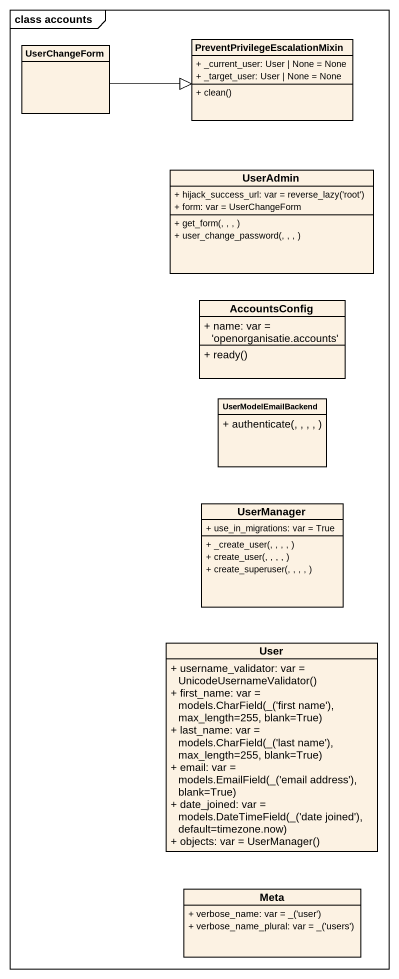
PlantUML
@startuml
mainframe class accounts
hide circle
hide empty members
skinparam classAttributeIconSize 0
class UserChangeForm
class "PreventPrivilegeEscalationMixin" as PreventPrivilegeEscalationMi {
  + _current_user: User | None = None
  + _target_user: User | None = None
  + clean()
}
class UserAdmin {
  {field} + hijack_success_url: var = reverse_lazy('root')
  + form: var = UserChangeForm
  + get_form(, , , )
  + user_change_password(, , , )
}
class AccountsConfig {
  + name: var = 'openorganisatie.accounts'
  + ready()
}
class UserModelEmailBackend {
  + authenticate(, , , , )
}
class UserManager {
  + use_in_migrations: var = True
  + _create_user(, , , , )
  + create_user(, , , , )
  + create_superuser(, , , , )
}
class User {
  {field} + username_validator: var = UnicodeUsernameValidator()
  {field} + first_name: var = models.CharField(_('first name'), max_length=255, blank=True)
  {field} + last_name: var = models.CharField(_('last name'), max_length=255, blank=True)
  {field} + email: var = models.EmailField(_('email address'), blank=True)
  {field} + date_joined: var = models.DateTimeField(_('date joined'), default=timezone.now)
  {field} + objects: var = UserManager()
}
class Meta {
  {field} + verbose_name: var = _('user')
  {field} + verbose_name_plural: var = _('users')
}
UserChangeForm -right-|> PreventPrivilegeEscalationMi
@enduml
